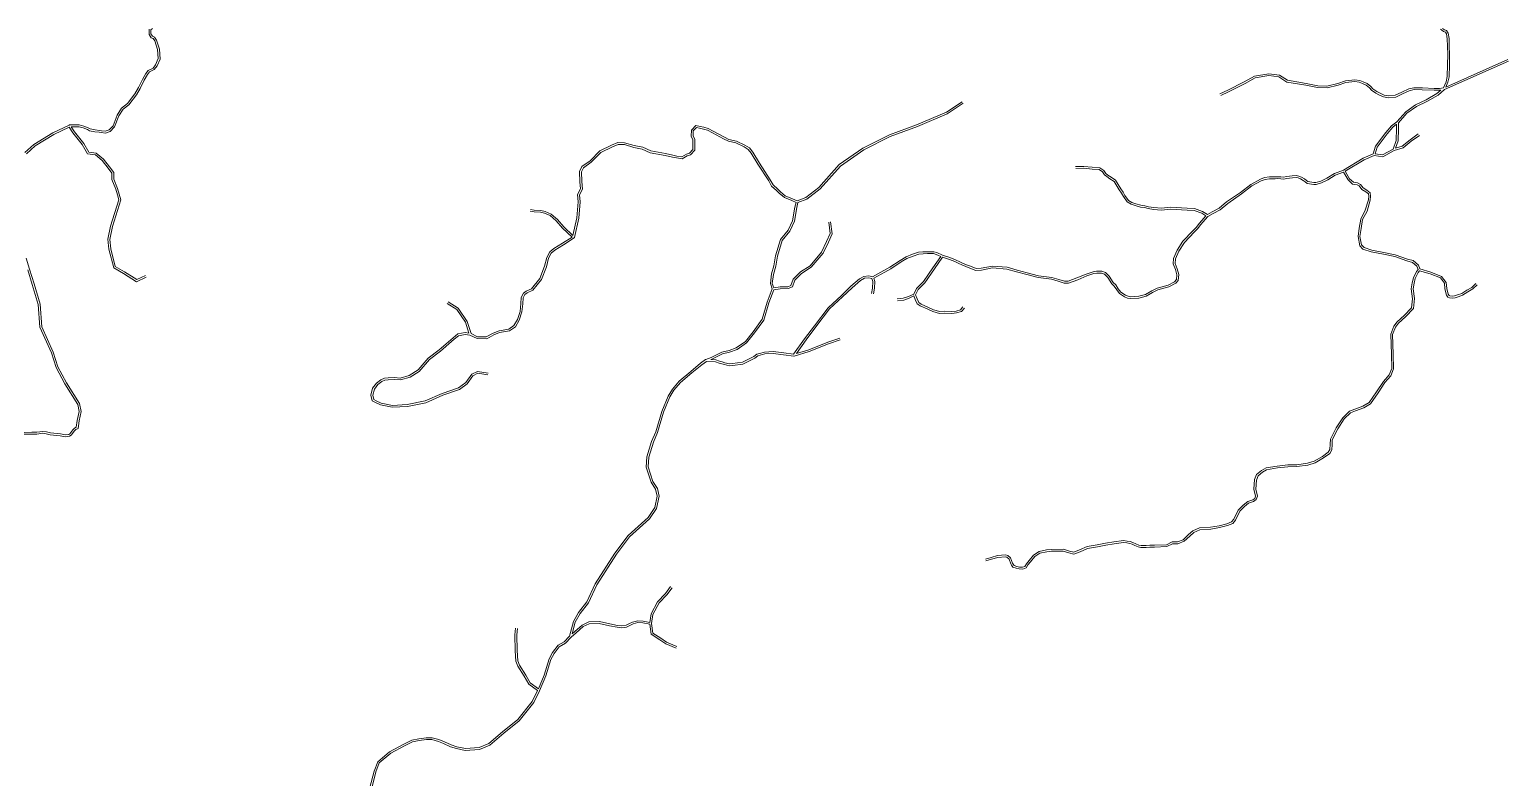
# Model space of a CAD drawing. Header units: millimetres. Extents: x 617885 to 663705, y 7172943 to 7234736.
# Drawn here: x 631936 to 636628, y 7184640 to 7187023 of the extents above; entities that cross this region are included whole.
import ezdxf

# ---------------------------------------------------------------- set-up
doc = ezdxf.new("R2010")
doc.units = ezdxf.units.MM
doc.layers.add('VIAS', color=7, linetype='Continuous', lineweight=5)

msp = doc.modelspace()

# ---------------------------------------------------------------- linework, layer by layer
at = {"layer": 'VIAS', "color": 253}
for points in [[(631921.9, 7186630.7), (631950.6, 7186656.9), (632010.9, 7186693.8), (632063.1, 7186718.6), (632064.3, 7186718.9), (632086.7, 7186719.5), (632095.2, 7186718.9), (632109.8, 7186715.5), (632123.7, 7186709.4), (632129.9, 7186706.3), (632146.2, 7186703.2), (632159.2, 7186701.5), (632165.7, 7186700.5), (632177.9, 7186698.9), (632190.1, 7186703.3), (632202.8, 7186716), (632216.1, 7186750.6), (632230.1, 7186772.7), (632248.6, 7186787.5), (632272.2, 7186818.4), (632284.4, 7186837.8), (632296.6, 7186864.2), (632307.8, 7186882.8), (632315.1, 7186892.7), (632330.5, 7186900.1), (632337.8, 7186910.3), (632346.9, 7186930.1), (632344.9, 7186958.9), (632336.2, 7186986.6), (632330.7, 7186993.9), (632324.3, 7186996.7), (632317.8, 7187007.3), (632317.8, 7187024.1)], [(632306, 7186239.6), (632278.3, 7186226.4), (632239.5, 7186250.5), (632210, 7186267.9), (632195.2, 7186324.7), (632192.4, 7186354.5), (632200.6, 7186395.4), (632227.2, 7186480.6), (632222.8, 7186498.1), (632217.2, 7186516.3), (632204.9, 7186546.4), (632204.9, 7186567.6), (632191.8, 7186585), (632172.2, 7186610.2), (632149.1, 7186629), (632125.3, 7186632.5), (632109.1, 7186659.6), (632079.8, 7186697.1), (632069.7, 7186713), (632086.5, 7186713.4), (632094.3, 7186712.9), (632107.9, 7186709.8), (632121.1, 7186704), (632127.9, 7186700.6), (632145.2, 7186697.2), (632158.3, 7186695.6), (632164.8, 7186694.5), (632178.6, 7186692.8), (632193.4, 7186698.1), (632207.9, 7186712.6), (632221.5, 7186747.9), (632234.6, 7186768.7), (632252.9, 7186783.3), (632277.2, 7186815), (632289.6, 7186834.9), (632301.9, 7186861.3), (632312.8, 7186879.5), (632319.1, 7186888), (632334.4, 7186895.3), (632343, 7186907.2), (632353, 7186929), (632350.9, 7186960), (632341.6, 7186989.3), (632334.5, 7186998.7), (632328.4, 7187001.4), (632323.8, 7187009), (632323.8, 7187021.4), (632329, 7187026)], [(636436.2, 7187024), (636438.8, 7187021.4), (636445.6, 7187017), (636451.7, 7187014.6), (636454.9, 7187009.6), (636457.5, 7186993.4), (636457.9, 7186970.2), (636459.2, 7186943.8), (636458.8, 7186910.7), (636457.4, 7186872.9), (636453.6, 7186856.7), (636445.3, 7186836.8), (636433.3, 7186835.4), (636416.2, 7186835.3), (636378.3, 7186836.9), (636351.2, 7186837.4), (636334.7, 7186833.6), (636312.8, 7186823.3), (636291.8, 7186813.3), (636269.2, 7186811.8), (636256.6, 7186814.2), (636241.6, 7186820.7), (636233.2, 7186825.2), (636219.8, 7186834), (636213.8, 7186841.6), (636201.9, 7186851.3), (636189.2, 7186856.6), (636178.6, 7186860.8), (636162.5, 7186863), (636132.6, 7186859.8), (636108.3, 7186851.1), (636074, 7186842.9), (636044.8, 7186843.9), (636007.8, 7186851.1), (635948.6, 7186861.3), (635922.8, 7186877.8), (635888.7, 7186882.1), (635843.4, 7186874.7), (635810, 7186856), (635757.5, 7186830.2), (635732.7, 7186817.9)], [(636442.6, 7187026.1), (636448.4, 7187022.4), (636455.7, 7187019.4), (636460.6, 7187011.8), (636463.4, 7186993.9), (636463.9, 7186970.4), (636465.2, 7186943.9), (636464.8, 7186910.6), (636463.4, 7186872.1), (636459.3, 7186854.8), (636453.1, 7186839.8), (636650.3, 7186927.6)], [(636653, 7186922.2), (636449, 7186831.5), (636428.2, 7186814.3), (636393, 7186793.4), (636359.9, 7186777.5), (636329.1, 7186756.6), (636301.8, 7186725.8), (636301.8, 7186707.1), (636301, 7186668.3), (636292.4, 7186644.6), (636314.3, 7186651.7), (636338.8, 7186672), (636365.1, 7186690.5)], [(635735.4, 7186812.5), (635760.1, 7186824.9), (635812.8, 7186850.6), (635845.4, 7186869), (635888.8, 7186876), (635920.7, 7186872), (635946.4, 7186855.6), (636006.8, 7186845.2), (636044.1, 7186838), (636074.6, 7186836.9), (636110, 7186845.3), (636133.9, 7186854), (636162.4, 7186856.9), (636177.1, 7186855), (636186.9, 7186851), (636198.8, 7186846.1), (636209.5, 7186837.4), (636215.7, 7186829.6), (636230.1, 7186820), (636239, 7186815.3), (636254.8, 7186808.4), (636268.8, 7186805.8), (636293.4, 7186807.4), (636315.4, 7186817.8), (636336.6, 7186827.9), (636351.8, 7186831.4), (636378.1, 7186830.9), (636416.1, 7186829.3), (636433.6, 7186829.4), (636437.6, 7186829.9), (636424.7, 7186819.2), (636390.2, 7186798.7), (636356.8, 7186782.8), (636325.1, 7186761.2), (636296.7, 7186729.2), (636279.7, 7186716.4), (636261.7, 7186694.8), (636228.7, 7186651.1), (636221.1, 7186627.1), (636189.9, 7186613.1), (636126.4, 7186575.1), (636097.7, 7186563.9), (636073.9, 7186549.4), (636054.5, 7186539.9), (636038.8, 7186535.7), (636032, 7186535.3), (636026.2, 7186536.1), (636019.2, 7186537.4), (636013.3, 7186538.6), (636008.6, 7186542.1), (636001.9, 7186547), (635992.3, 7186552.5), (635984, 7186555.7), (635975.8, 7186557.7), (635963.4, 7186556.3), (635954.2, 7186555.4), (635944.8, 7186554.5), (635935.1, 7186552.4), (635927.1, 7186553.7), (635916.3, 7186554.1), (635908.3, 7186553.7), (635890.6, 7186553.2), (635875.2, 7186551), (635861.9, 7186546.4), (635830.8, 7186529.6), (635798, 7186504.1), (635753.8, 7186473.7), (635730.1, 7186453.4), (635708.3, 7186441.9), (635692.7, 7186433.4), (635677.3, 7186443.6), (635651.7, 7186452.7), (635628.6, 7186453.3), (635575.2, 7186456.6), (635545.8, 7186453.6), (635521.6, 7186456), (635505.3, 7186458.4), (635493.6, 7186461.5), (635480.1, 7186463.3), (635464.4, 7186467.5), (635451.9, 7186471.7), (635441, 7186478.5), (635429.9, 7186493.8), (635424.3, 7186504.9), (635416.3, 7186515.4), (635399.4, 7186542.9), (635385.4, 7186552.4), (635375.7, 7186559.1), (635369.3, 7186564.3), (635362.5, 7186573.6), (635349.7, 7186582.3), (635325.6, 7186584.2), (635299, 7186586.7), (635272.5, 7186586.1)], [(633534, 7186450), (633546.1, 7186447.8), (633567.3, 7186446.6), (633581.2, 7186443.2), (633599.6, 7186435.1), (633620.1, 7186418), (633640.2, 7186394.6), (633669.5, 7186367.2), (633681.7, 7186423), (633686.1, 7186473.6), (633683.8, 7186497.6), (633693.9, 7186515.4), (633691.7, 7186537.9), (633690.6, 7186570.9), (633697.9, 7186586.8), (633723.9, 7186604.8), (633755.2, 7186636.1), (633792.8, 7186654.8), (633812.9, 7186663), (633834.3, 7186662.1), (633864.5, 7186653.2), (633892.1, 7186647.8), (633917.7, 7186636.4), (633964.3, 7186627.6), (633988.2, 7186622.3), (634000.4, 7186619.7), (634017, 7186617.2), (634031.3, 7186625.6), (634040.6, 7186629), (634051.7, 7186640.8), (634051.7, 7186671.7), (634046.3, 7186683.2), (634047.3, 7186702.8), (634061.7, 7186717.1), (634074.8, 7186714.1), (634087.2, 7186711.4), (634100.9, 7186707.8), (634117.1, 7186698.8), (634152.4, 7186680.3), (634167, 7186672.5), (634190.8, 7186667.2), (634217.8, 7186654.7), (634232.5, 7186645.5), (634242.7, 7186632.5), (634264, 7186597.1), (634298.7, 7186543.6), (634307.8, 7186527.8), (634322.5, 7186514.2), (634331, 7186505.9), (634346.7, 7186493.3), (634370, 7186483.7), (634384.5, 7186477.2), (634411.9, 7186488), (634453.4, 7186519.7), (634518.2, 7186592.4), (634593.6, 7186644.6), (634679, 7186687.9), (634765.5, 7186719.6), (634860.3, 7186759.8), (634910.5, 7186792.8)], [(634485.3, 7186409.3), (634490.1, 7186372.8), (634478.5, 7186347.5), (634462.4, 7186313.4), (634425.6, 7186270.4), (634394.7, 7186250.7), (634371.5, 7186227.5), (634364.6, 7186207.7), (634354.4, 7186203.5), (634330.1, 7186202.8), (634309.9, 7186199.9), (634305.2, 7186214.2), (634308.7, 7186242.9), (634316.4, 7186268.8), (634321.6, 7186300.4), (634336.2, 7186351.2), (634361.1, 7186380.8), (634375.5, 7186412), (634383.4, 7186455.4), (634387, 7186471.7), (634414.9, 7186482.7), (634457.5, 7186515.3), (634522.2, 7186587.9), (634596.7, 7186639.4), (634681.4, 7186682.4), (634767.7, 7186714.1), (634863.1, 7186754.5), (634913.8, 7186787.8)], [(632308.6, 7186234.2), (632278, 7186219.6), (632236.4, 7186245.4), (632204.9, 7186264), (632189.2, 7186323.6), (632186.4, 7186354.8), (632194.8, 7186396.9), (632221, 7186480.8), (632217, 7186496.5), (632211.5, 7186514.3), (632198.9, 7186545.2), (632198.9, 7186565.6), (632187, 7186581.4), (632167.9, 7186606), (632146.6, 7186623.3), (632121.6, 7186627), (632104.2, 7186656.2), (632074.9, 7186693.6), (632063.3, 7186712.1), (632013.8, 7186688.6), (631954.2, 7186652.1), (631926.6, 7186626.9)], [(633399, 7185928.5), (633365.5, 7185933.9), (633346.5, 7185924.9), (633328.1, 7185898.9), (633304.7, 7185881.3), (633252.7, 7185863.2), (633198.4, 7185839.9), (633140.6, 7185827.9), (633093.5, 7185825.6), (633057.8, 7185833.1), (633042.3, 7185839.7), (633034.5, 7185844.2), (633031.2, 7185858.1), (633036.2, 7185877.3), (633046.9, 7185892.4), (633059.9, 7185901.7), (633069.8, 7185906), (633080.6, 7185907.4), (633100, 7185908.1), (633119.3, 7185906.6), (633149.8, 7185915.2), (633179.3, 7185933.8), (633211.6, 7185971.2), (633246.9, 7185998.1), (633290.9, 7186036.1), (633304.7, 7186047.6), (633325.8, 7186051.5), (633341.1, 7186049.3), (633363.5, 7186038.4), (633394.4, 7186037.7), (633417.3, 7186050.1), (633435.5, 7186057.7), (633467.1, 7186062.7), (633485.7, 7186076.1), (633498.3, 7186097), (633506.5, 7186123.5), (633509.2, 7186149.3), (633510.7, 7186168.1), (633516.2, 7186178.7), (633522.9, 7186183.8), (633541.3, 7186192.1), (633568.8, 7186226.4), (633584.9, 7186266.9), (633591.5, 7186294.1), (633600.3, 7186310.7), (633611.9, 7186320.1), (633639.6, 7186336.7), (633673, 7186359), (633674.3, 7186360.8), (633687.7, 7186422.1), (633692.2, 7186473.7), (633690, 7186496.3), (633700, 7186514.1), (633697.7, 7186538.3), (633696.6, 7186569.7), (633702.6, 7186582.8), (633727.8, 7186600.2), (633758.7, 7186631.2), (633795.3, 7186649.3), (633814, 7186656.9), (633833.3, 7186656.1), (633863.1, 7186647.3), (633890.3, 7186642.1), (633915.9, 7186630.6), (633963.1, 7186621.7), (633986.9, 7186616.4), (633999.4, 7186613.8), (634018.2, 7186610.9), (634033.9, 7186620.2), (634044, 7186623.8), (634057.7, 7186638.5), (634057.7, 7186673), (634052.4, 7186684.4), (634053.2, 7186700.2), (634063.6, 7186710.5), (634073.5, 7186708.2), (634085.8, 7186705.6), (634098.6, 7186702.2), (634114.2, 7186693.5), (634149.6, 7186675), (634165, 7186666.8), (634188.9, 7186661.5), (634214.9, 7186649.4), (634228.5, 7186640.9), (634237.7, 7186629.1), (634258.9, 7186593.9), (634293.6, 7186540.5), (634303.1, 7186524), (634318.3, 7186509.8), (634327, 7186501.4), (634343.6, 7186488.1), (634367.7, 7186478.2), (634380.9, 7186472.2), (634377.5, 7186456.5), (634369.8, 7186413.8), (634356, 7186384), (634330.8, 7186354.1), (634315.7, 7186301.7), (634310.5, 7186270.2), (634302.8, 7186244.1), (634299.1, 7186213.6), (634304.7, 7186196.7), (634288.3, 7186154.5), (634272.4, 7186099.8), (634243.8, 7186060.1), (634219.2, 7186029), (634189.9, 7186008.9), (634167.3, 7186000.7), (634143.8, 7185995.1), (634109.9, 7185977.9), (634093.3, 7185971.7), (634092.6, 7185971.3), (634076.6, 7185960), (634045.2, 7185933.9), (634008.4, 7185902.2), (633986.7, 7185877.5), (633973.4, 7185855.1), (633953, 7185805.6), (633933.4, 7185741.5), (633920.4, 7185710), (633905.3, 7185661.2), (633903, 7185628.9), (633919, 7185580.9), (633933.1, 7185558.7), (633938.1, 7185536.7), (633930.1, 7185499.8), (633909, 7185468.5), (633845.2, 7185410.7), (633803.4, 7185355), (633740.5, 7185256.5), (633713.4, 7185199.3), (633686.9, 7185165.4), (633670.8, 7185137.5), (633658.4, 7185090.6), (633641.4, 7185072.6), (633621.8, 7185061.4), (633604.1, 7185038.2), (633593.7, 7185018.4), (633577.4, 7184966.3), (633559.2, 7184922.3), (633533.2, 7184941.6), (633519, 7184966.1), (633498.7, 7184997.7), (633493.6, 7185012.2), (633491.4, 7185044.3), (633490.6, 7185094.8), (633492.2, 7185115.1)], [(636227.5, 7186627.4), (636250.7, 7186623.8), (636285, 7186641.9), (636295.1, 7186669.4), (636295.8, 7186707.2), (636295.8, 7186721), (636283.8, 7186712), (636266.4, 7186691.1), (636234.1, 7186648.3), (636227.5, 7186627.4)], [(636549.1, 7186214.2), (636536, 7186201.4), (636520.3, 7186192.4), (636503.9, 7186182.2), (636490.5, 7186177.4), (636481.1, 7186174), (636474.3, 7186173.7), (636465.7, 7186174.3), (636463.2, 7186175.1), (636460.8, 7186179.3), (636456.3, 7186197.9), (636454.4, 7186217.2), (636439.7, 7186236.6), (636404.8, 7186249.9), (636370.3, 7186260.5), (636365.8, 7186272.4), (636349.2, 7186286.7), (636330.9, 7186291.6), (636291.6, 7186305.1), (636255, 7186312.7), (636216.7, 7186320.1), (636192.1, 7186328.6), (636184.4, 7186336.6), (636179.2, 7186363.3), (636182.7, 7186389.1), (636187.2, 7186417.2), (636201.8, 7186444.6), (636212.1, 7186478.9), (636213, 7186492.4), (636211.6, 7186502.5), (636201.3, 7186511.2), (636189.6, 7186518.2), (636181.1, 7186529.6), (636171.7, 7186534.4), (636158.3, 7186536.1), (636145.9, 7186547.4), (636137.1, 7186562.6), (636131.8, 7186571.3), (636192.7, 7186607.8), (636224, 7186621.8), (636251.8, 7186617.6), (636288.6, 7186637), (636317.3, 7186646.4), (636342.4, 7186667.2), (636368.6, 7186685.6)], [(635272.6, 7186580.1), (635298.8, 7186580.7), (635325.1, 7186578.3), (635347.6, 7186576.5), (635358.2, 7186569.2), (635364.9, 7186560.1), (635372.1, 7186554.3), (635382, 7186547.5), (635395, 7186538.6), (635411.3, 7186512), (635419.2, 7186501.7), (635424.7, 7186490.7), (635436.9, 7186474.1), (635449.3, 7186466.2), (635462.7, 7186461.8), (635478.9, 7186457.4), (635492.4, 7186455.6), (635504.1, 7186452.5), (635520.9, 7186450), (635545.8, 7186447.5), (635575.4, 7186450.6), (635628.3, 7186447.3), (635650.6, 7186446.8), (635674.6, 7186438.2), (635688, 7186429.3), (635681.2, 7186421.6), (635667.1, 7186405.6), (635656.4, 7186391.7), (635646.5, 7186381.5), (635614.6, 7186348.4), (635596, 7186319.5), (635585.1, 7186293.5), (635583.6, 7186276.8), (635591, 7186258.1), (635595.5, 7186241.5), (635593.7, 7186226.1), (635588.3, 7186219.4), (635567.6, 7186208.9), (635533, 7186199.4), (635515.3, 7186190.9), (635495.1, 7186178.6), (635473.6, 7186173.2), (635448.6, 7186171.5), (635439.6, 7186173.2), (635431.5, 7186176.7), (635416.2, 7186186.7), (635408.6, 7186197.3), (635400.4, 7186209.3), (635392.5, 7186216.9), (635379.7, 7186237), (635367.4, 7186249), (635356.5, 7186253.1), (635339.2, 7186253.1), (635328.9, 7186251.5), (635305.6, 7186243.8), (635276.8, 7186231.5), (635248.6, 7186221), (635237.3, 7186221.1), (635218.9, 7186226.7), (635196.3, 7186233), (635154.3, 7186238.4), (635118.3, 7186248.3), (635085.6, 7186256.8), (635054.5, 7186265.7), (635007.6, 7186269.2), (634971.4, 7186262.3), (634955.6, 7186261.7), (634937.5, 7186268.6), (634924.3, 7186273.7), (634912.1, 7186278.8), (634903, 7186282.5), (634889.7, 7186289.3), (634871.8, 7186296.2), (634848.1, 7186303.6), (634830, 7186312.3), (634820.6, 7186315.2), (634800.2, 7186315.2), (634785.4, 7186314.5), (634771.2, 7186313.5), (634752.7, 7186306.9), (634732.1, 7186298.8), (634712.7, 7186287.6), (634680, 7186265.9), (634660.7, 7186255.5), (634624.7, 7186235), (634612.9, 7186238.1), (634596.9, 7186236.2), (634582.7, 7186228.6), (634555.4, 7186204.8), (634525.4, 7186175.9), (634483.1, 7186136.7), (634439.2, 7186079.2), (634408.3, 7186037.7), (634373.2, 7185988.9), (634341.6, 7185992.5), (634307.6, 7185997.3), (634280.2, 7185995.2), (634264.8, 7185991), (634256, 7185988.8), (634246.1, 7185981), (634209.7, 7185962.9), (634177.9, 7185958.8), (634168.2, 7185957.5), (634154.3, 7185961.5), (634145.4, 7185964.2), (634137.2, 7185966.3), (634125.2, 7185970.5), (634109.2, 7185971.2), (634112.3, 7185972.4), (634145.9, 7185989.4), (634169, 7185994.9), (634192.7, 7186003.5), (634223.3, 7186024.6), (634248.6, 7186056.5), (634277.9, 7186097.1), (634294, 7186152.5), (634310, 7186193.9), (634330.6, 7186196.8), (634355.7, 7186197.5), (634369.4, 7186203.2), (634376.7, 7186224.2), (634398.5, 7186246), (634429.6, 7186265.8), (634467.5, 7186310.1), (634483.9, 7186345), (634496.3, 7186371.9), (634491.2, 7186410)], [(634984.6, 7185335.7), (635003, 7185341.1), (635023.8, 7185347.1), (635049, 7185349.3), (635056.1, 7185347.4), (635065.3, 7185339.4), (635070.9, 7185323.2), (635072.9, 7185319.8), (635076, 7185315.3), (635084.7, 7185312.4), (635093.5, 7185310.4), (635102.9, 7185309.9), (635110.5, 7185312.5), (635115.5, 7185321), (635124.3, 7185331.5), (635138.6, 7185348.6), (635156.3, 7185359.9), (635179.7, 7185364.9), (635195.1, 7185366.6), (635234.1, 7185367.7), (635252.4, 7185361.6), (635266.7, 7185357.5), (635285.1, 7185364.9), (635309, 7185375.7), (635341.2, 7185380.9), (635368.2, 7185386.1), (635394.1, 7185390.4), (635425, 7185394.8), (635436.7, 7185393.4), (635446.9, 7185391.6), (635455.1, 7185388.5), (635464.1, 7185384.2), (635473.6, 7185380.5), (635481.2, 7185379.3), (635497.6, 7185379.3), (635508.8, 7185380.1), (635524.3, 7185380.1), (635561.9, 7185381.6), (635580, 7185390.3), (635597.4, 7185390.3), (635615.2, 7185397.7), (635632.2, 7185413.9), (635646.7, 7185426), (635667.3, 7185435.1), (635703, 7185437.4), (635730.3, 7185442.1), (635755.1, 7185448.3), (635769.9, 7185454.2), (635777.1, 7185462.8), (635791.3, 7185492), (635807.2, 7185508.1), (635821.4, 7185519.3), (635837.5, 7185524.2), (635843.6, 7185528.9), (635846.5, 7185536.6), (635840.7, 7185558.1), (635843, 7185589.1), (635849.8, 7185604.9), (635864.7, 7185618), (635879.6, 7185626.1), (635915.2, 7185632), (635948.8, 7185635.6), (635977.5, 7185636.4), (636011.7, 7185641.2), (636033.5, 7185648.1), (636059.4, 7185663.1), (636078.2, 7185676.1), (636083.2, 7185685.3), (636084.7, 7185701.7), (636084.9, 7185717.4), (636103.4, 7185753.6), (636124.5, 7185786.3), (636146.1, 7185806.8), (636162.8, 7185813.4), (636188.6, 7185822.7), (636208.5, 7185834.6), (636232, 7185868.3), (636254, 7185901.7), (636272.5, 7185923.3), (636280.4, 7185943), (636279.3, 7185988), (636277.3, 7186052), (636287, 7186077.8), (636297.8, 7186091.7), (636320.5, 7186112.1), (636344.1, 7186136.7), (636346.8, 7186165.4), (636342.8, 7186196.7), (636345.7, 7186215.8), (636350, 7186232.1), (636359.8, 7186251.8), (636364.7, 7186258.6), (636360.7, 7186268.9), (636346.3, 7186281.2), (636329.1, 7186285.9), (636290, 7186299.3), (636253.9, 7186306.8), (636215.2, 7186314.3), (636188.8, 7186323.4), (636178.9, 7186333.8), (636173.2, 7186363.1), (636176.7, 7186390), (636181.5, 7186419.1), (636196.2, 7186446.9), (636206.1, 7186480), (636207, 7186492.2), (636206, 7186499.4), (636197.8, 7186506.3), (636185.5, 7186513.6), (636177.2, 7186524.9), (636169.9, 7186528.5), (636155.7, 7186530.4), (636141.2, 7186543.6), (636132, 7186559.5), (636126.4, 7186568.7), (636100.4, 7186558.5), (636076.8, 7186544.1), (636056.6, 7186534.2), (636039.8, 7186529.7), (636031.7, 7186529.2), (636025.2, 7186530.2), (636018.1, 7186531.5), (636010.8, 7186532.9), (636005, 7186537.3), (635998.6, 7186542), (635989.7, 7186547.1), (635982.2, 7186550), (635975.4, 7186551.6), (635964.1, 7186550.3), (635954.8, 7186549.4), (635945.8, 7186548.6), (635935.3, 7186546.3), (635926.6, 7186547.7), (635916.3, 7186548.1), (635908.5, 7186547.7), (635891.1, 7186547.2), (635876.6, 7186545.1), (635864.4, 7186540.9), (635834.1, 7186524.6), (635801.6, 7186499.3), (635757.4, 7186468.9), (635733.5, 7186448.4), (635711.1, 7186436.6), (635694.5, 7186427.5), (635685.7, 7186417.7), (635671.7, 7186401.8), (635661, 7186387.8), (635650.9, 7186377.4), (635619.3, 7186344.7), (635601.4, 7186316.7), (635591, 7186292.1), (635589.7, 7186277.7), (635596.7, 7186260), (635601.6, 7186242), (635599.4, 7186223.7), (635592.2, 7186214.7), (635569.8, 7186203.2), (635535.1, 7186193.8), (635518.1, 7186185.6), (635497.4, 7186173), (635474.5, 7186167.3), (635448.2, 7186165.5), (635437.8, 7186167.4), (635428.6, 7186171.4), (635412, 7186182.3), (635403.7, 7186193.8), (635395.8, 7186205.4), (635387.8, 7186213), (635375, 7186233.2), (635364.1, 7186243.9), (635355.4, 7186247.1), (635339.6, 7186247.1), (635330.3, 7186245.7), (635307.7, 7186238.1), (635279, 7186225.9), (635249.7, 7186215), (635236.4, 7186215.1), (635217.2, 7186221), (635195.1, 7186227.1), (635153.1, 7186232.5), (635116.7, 7186242.5), (635084, 7186251), (635053.4, 7186259.8), (635007.9, 7186263.2), (634972.1, 7186256.4), (634954.6, 7186255.7), (634935.3, 7186263), (634922.1, 7186268.1), (634909.8, 7186273.2), (634900.5, 7186277), (634887.3, 7186283.8), (634869.8, 7186290.5), (634848.2, 7186297.3), (634821.9, 7186260.8), (634791.7, 7186216), (634770, 7186194.3), (634761.8, 7186177.9), (634766.7, 7186164.8), (634772.2, 7186153.3), (634779.9, 7186147.7), (634803.2, 7186137.5), (634819.3, 7186130.1), (634839.1, 7186124.5), (634855.4, 7186125.3), (634877.8, 7186124.2), (634891.5, 7186126.1), (634905.3, 7186129.7), (634913, 7186139.1)], [(633532.9, 7186444), (633545.4, 7186441.8), (633566.4, 7186440.7), (633579.2, 7186437.5), (633596.4, 7186430), (633615.9, 7186413.7), (633635.8, 7186390.5), (633666.5, 7186361.8), (633636.4, 7186341.8), (633608.5, 7186325), (633595.6, 7186314.6), (633585.8, 7186296.2), (633579.2, 7186268.7), (633563.6, 7186229.4), (633537.5, 7186197), (633519.8, 7186189), (633511.5, 7186182.6), (633504.8, 7186169.7), (633503.2, 7186149.8), (633500.6, 7186124.7), (633492.8, 7186099.5), (633481.2, 7186080.2), (633464.8, 7186068.5), (633433.8, 7186063.5), (633414.7, 7186055.5), (633393, 7186043.8), (633364.9, 7186044.3), (633344.4, 7186054.3), (633332.6, 7186093.2), (633303.1, 7186135), (633271.3, 7186155.1)], [(631926.1, 7186294), (631936.2, 7186259.2), (631950.9, 7186212.8), (631970.3, 7186148), (631975.2, 7186075.7), (632012.1, 7185995.4), (632026.6, 7185948.7), (632053.9, 7185897.5), (632096.1, 7185831), (632101.1, 7185805.7), (632094.6, 7185776.1), (632091.1, 7185752.1), (632083.7, 7185748.4), (632079.4, 7185744.1), (632069.5, 7185730.9), (632063.7, 7185727), (632051.2, 7185725.3), (632034.6, 7185728.6), (632023.5, 7185730.1), (632002.4, 7185731.8), (631989.4, 7185735), (631978.6, 7185736.6), (631959.9, 7185734.3), (631943.7, 7185734.3), (631919.8, 7185733.6)], [(634627.4, 7186181.1), (634631.1, 7186198.5), (634632, 7186220.6), (634628.8, 7186230.4), (634663.6, 7186250.2), (634683.1, 7186260.8), (634715.9, 7186282.5), (634734.7, 7186293.3), (634754.8, 7186301.3), (634772.5, 7186307.5), (634785.8, 7186308.5), (634800.3, 7186309.2), (634819.7, 7186309.2), (634827.8, 7186306.7), (634842.5, 7186299.6), (634817, 7186264.2), (634787.1, 7186219.8), (634765.1, 7186197.8), (634756.3, 7186180.3), (634739.5, 7186172.5), (634722.9, 7186167), (634703.4, 7186164.9)], [(631930.5, 7186257.5), (631945.1, 7186211.1), (631964.4, 7186146.9), (631969.2, 7186074.2), (632006.5, 7185993.2), (632021.1, 7185946.4), (632048.7, 7185894.5), (632090.4, 7185828.7), (632095, 7185805.7), (632088.7, 7185777.2), (632085.6, 7185756.1), (632080.1, 7185753.3), (632074.8, 7185748), (632065.3, 7185735.3), (632061.5, 7185732.8), (632051.4, 7185731.3), (632035.6, 7185734.5), (632024.2, 7185736.1), (632003.3, 7185737.7), (631990.5, 7185740.9), (631978.7, 7185742.6), (631959.6, 7185740.3), (631943.6, 7185740.3), (631919.7, 7185739.6)], [(634986.3, 7185329.9), (635004.6, 7185335.3), (635024.9, 7185341.2), (635048.4, 7185343.2), (635053.2, 7185341.9), (635060.2, 7185335.9), (635065.4, 7185320.7), (635067.8, 7185316.6), (635072.2, 7185310.2), (635083, 7185306.6), (635092.6, 7185304.4), (635103.8, 7185303.8), (635114.6, 7185307.6), (635120.4, 7185317.5), (635128.9, 7185327.6), (635142.7, 7185344), (635158.6, 7185354.3), (635180.6, 7185359), (635195.5, 7185360.6), (635233.2, 7185361.6), (635250.7, 7185355.8), (635267.1, 7185351.2), (635287.4, 7185359.3), (635310.8, 7185369.9), (635342.2, 7185375), (635369.3, 7185380.2), (635395, 7185384.5), (635425.1, 7185388.7), (635435.8, 7185387.5), (635445.3, 7185385.8), (635452.7, 7185383), (635461.7, 7185378.7), (635472, 7185374.7), (635480.7, 7185373.3), (635497.8, 7185373.3), (635509, 7185374.1), (635524.4, 7185374.1), (635563.4, 7185375.7), (635581.4, 7185384.3), (635598.6, 7185384.3), (635618.5, 7185392.6), (635636.2, 7185409.4), (635649.9, 7185420.9), (635668.7, 7185429.1), (635703.7, 7185431.5), (635731.5, 7185436.2), (635757, 7185442.6), (635773.6, 7185449.2), (635782.2, 7185459.5), (635796.3, 7185488.5), (635811.2, 7185503.6), (635824.2, 7185513.9), (635840.2, 7185518.8), (635848.7, 7185525.2), (635852.8, 7185536.3), (635846.7, 7185558.7), (635848.9, 7185587.7), (635854.8, 7185601.2), (635868.2, 7185613), (635881.5, 7185620.4), (635916, 7185626.1), (635949.2, 7185629.7), (635978, 7185630.5), (636013.1, 7185635.3), (636035.9, 7185642.6), (636062.6, 7185658), (636082.8, 7185672), (636089, 7185683.5), (636090.7, 7185701.4), (636090.9, 7185715.9), (636108.6, 7185750.6), (636129.2, 7185782.4), (636149.4, 7185801.7), (636164.9, 7185807.8), (636191.1, 7185817.2), (636212.7, 7185830.2), (636237, 7185865), (636258.8, 7185898.1), (636277.7, 7185920.1), (636286.4, 7185941.9), (636285.3, 7185988.2), (636283.4, 7186051), (636292.3, 7186074.9), (636302.2, 7186087.6), (636324.7, 7186107.8), (636349.8, 7186134.1), (636352.9, 7186165.5), (636348.8, 7186196.7), (636351.6, 7186214.5), (636355.7, 7186230), (636364.9, 7186248.7), (636369.2, 7186254.6), (636402.9, 7186244.2), (636436, 7186231.6), (636448.6, 7186214.9), (636450.4, 7186196.9), (636455.1, 7186177), (636459.2, 7186170.1), (636464.5, 7186168.3), (636474.2, 7186167.6), (636482.3, 7186168), (636492.5, 7186171.7), (636506.5, 7186176.7), (636523.4, 7186187.3), (636539.6, 7186196.6), (636553.3, 7186209.9)], [(634621.5, 7186182.4), (634625.1, 7186199.2), (634625.9, 7186219.8), (634622.8, 7186229.3), (634612.5, 7186232), (634598.7, 7186230.4), (634586.1, 7186223.6), (634559.5, 7186200.4), (634529.5, 7186171.5), (634487.6, 7186132.7), (634444, 7186075.6), (634413.2, 7186034.1), (634382.1, 7185991), (634421.2, 7186002.6), (634482.1, 7186027.3), (634520.1, 7186039.7)], [(633268.1, 7186150.1), (633298.9, 7186130.6), (633327.2, 7186090.5), (633337.7, 7186055.8), (633325.6, 7186057.6), (633302.1, 7186053.2), (633287, 7186040.6), (633243.2, 7186002.8), (633207.5, 7185975.6), (633175.3, 7185938.4), (633147.3, 7185920.7), (633118.7, 7185912.7), (633100.1, 7185914.2), (633080.1, 7185913.4), (633068.2, 7185911.8), (633056.9, 7185907), (633042.6, 7185896.6), (633030.6, 7185879.9), (633025, 7185858.2), (633029.3, 7185840.3), (633039.6, 7185834.3), (633056, 7185827.3), (633093, 7185819.6), (633141.3, 7185821.9), (633200.2, 7185834.1), (633254.9, 7185857.6), (633307.5, 7185875.9), (633332.5, 7185894.7), (633350.5, 7185920.1), (633366.4, 7185927.7), (633398, 7185922.6)], [(634917.7, 7186135.4), (634908.7, 7186124.3), (634892.6, 7186120.2), (634878, 7186118.2), (634855.4, 7186119.3), (634838.4, 7186118.4), (634817.2, 7186124.4), (634800.7, 7186132), (634776.8, 7186142.5), (634767.5, 7186149.4), (634761.1, 7186162.4), (634756.9, 7186174), (634741.7, 7186167), (634724.2, 7186161.1), (634704, 7186159)], [(633980.9, 7185248), (633964.3, 7185226.2), (633939.1, 7185199.9), (633918.8, 7185161.5), (633914.4, 7185134.1), (633893.1, 7185138.5), (633875.8, 7185139.4), (633859.4, 7185135.1), (633850, 7185130.8), (633838.7, 7185125.2), (633825.4, 7185122.8), (633811.9, 7185124.4), (633787.1, 7185129.4), (633753.6, 7185136.9), (633720.2, 7185136), (633698.5, 7185125.6), (633675.8, 7185105.5), (633666.5, 7185097.6), (633676.4, 7185135.2), (633691.9, 7185162.1), (633718.5, 7185196.2), (633745.8, 7185253.6), (633808.3, 7185351.6), (633849.6, 7185406.6), (633913.6, 7185464.5), (633935.8, 7185497.4), (633944.2, 7185536.7), (633938.8, 7185561), (633924.5, 7185583.5), (633909.1, 7185629.7), (633911.3, 7185660.1), (633926, 7185708), (633939.1, 7185739.5), (633958.7, 7185803.5), (633978.7, 7185852.5), (633991.5, 7185874), (634012.6, 7185897.9), (634049, 7185929.3), (634080.3, 7185955.2), (634095.3, 7185965.8), (634124, 7185964.5), (634135.4, 7185960.5), (634143.8, 7185958.4), (634152.6, 7185955.7), (634167.7, 7185951.4), (634178.6, 7185952.9), (634211.5, 7185957), (634249.3, 7185976), (634258.7, 7185983.3), (634266.3, 7185985.2), (634281.2, 7185989.3), (634307.4, 7185991.3), (634340.8, 7185986.5), (634374.2, 7185982.7), (634375.4, 7185982.8), (634423.2, 7185996.9), (634484.1, 7186021.6), (634522, 7186034)], [(633985.7, 7185244.3), (633968.9, 7185222.3), (633944, 7185196.4), (633924.6, 7185159.6), (633919.9, 7185130.6), (633924.4, 7185099.7), (633949.4, 7185083.8), (633968, 7185071.4), (634001.2, 7185057.9)], [(633022, 7184608.2), (633035.5, 7184660.5), (633046.8, 7184690.1), (633084.8, 7184722.3), (633130, 7184746.3), (633156.1, 7184758.9), (633177.6, 7184763.7), (633201.8, 7184766.6), (633220.5, 7184766.6), (633242.1, 7184760.8), (633259.5, 7184754), (633281.4, 7184743.6), (633299.2, 7184737.9), (633326.3, 7184732.3), (633370.2, 7184735.1), (633400.8, 7184748.1), (633444.8, 7184785.7), (633493.9, 7184825), (633539.7, 7184882.1), (633556.7, 7184916.7), (633528.6, 7184937.5), (633513.9, 7184963), (633493.3, 7184995.1), (633487.7, 7185010.9), (633485.4, 7185044), (633484.6, 7185095), (633486.2, 7185115.6)], [(633027.7, 7184606.5), (633041.2, 7184658.6), (633051.8, 7184686.5), (633088.2, 7184717.3), (633132.7, 7184740.9), (633158.1, 7184753.2), (633178.6, 7184757.8), (633202.2, 7184760.6), (633219.7, 7184760.6), (633240.2, 7184755.1), (633257.1, 7184748.5), (633279.2, 7184738), (633297.6, 7184732.1), (633325.9, 7184726.3), (633371.6, 7184729.2), (633404, 7184742.9), (633448.6, 7184781.1), (633498.1, 7184820.7), (633544.8, 7184878.8), (633563.2, 7184916.3), (633563.2, 7184916.4), (633583, 7184964.3), (633599.3, 7185016.1), (633609.2, 7185035), (633625.8, 7185056.8), (633645.2, 7185067.9), (633663.2, 7185086.9), (633679.7, 7185100.9), (633701.8, 7185120.6), (633721.6, 7185130.1), (633753, 7185130.9), (633785.9, 7185123.5), (633810.9, 7185118.5), (633825.6, 7185116.8), (633840.6, 7185119.4), (633852.5, 7185125.4), (633861.4, 7185129.4), (633876.5, 7185133.4), (633892.4, 7185132.6), (633914.2, 7185128.1), (633918.9, 7185096.2), (633946.2, 7185078.7), (633965.2, 7185066.1), (633998.9, 7185052.4)]]:
    msp.add_lwpolyline(points, dxfattribs=at)

doc.saveas('drawing.dxf')
